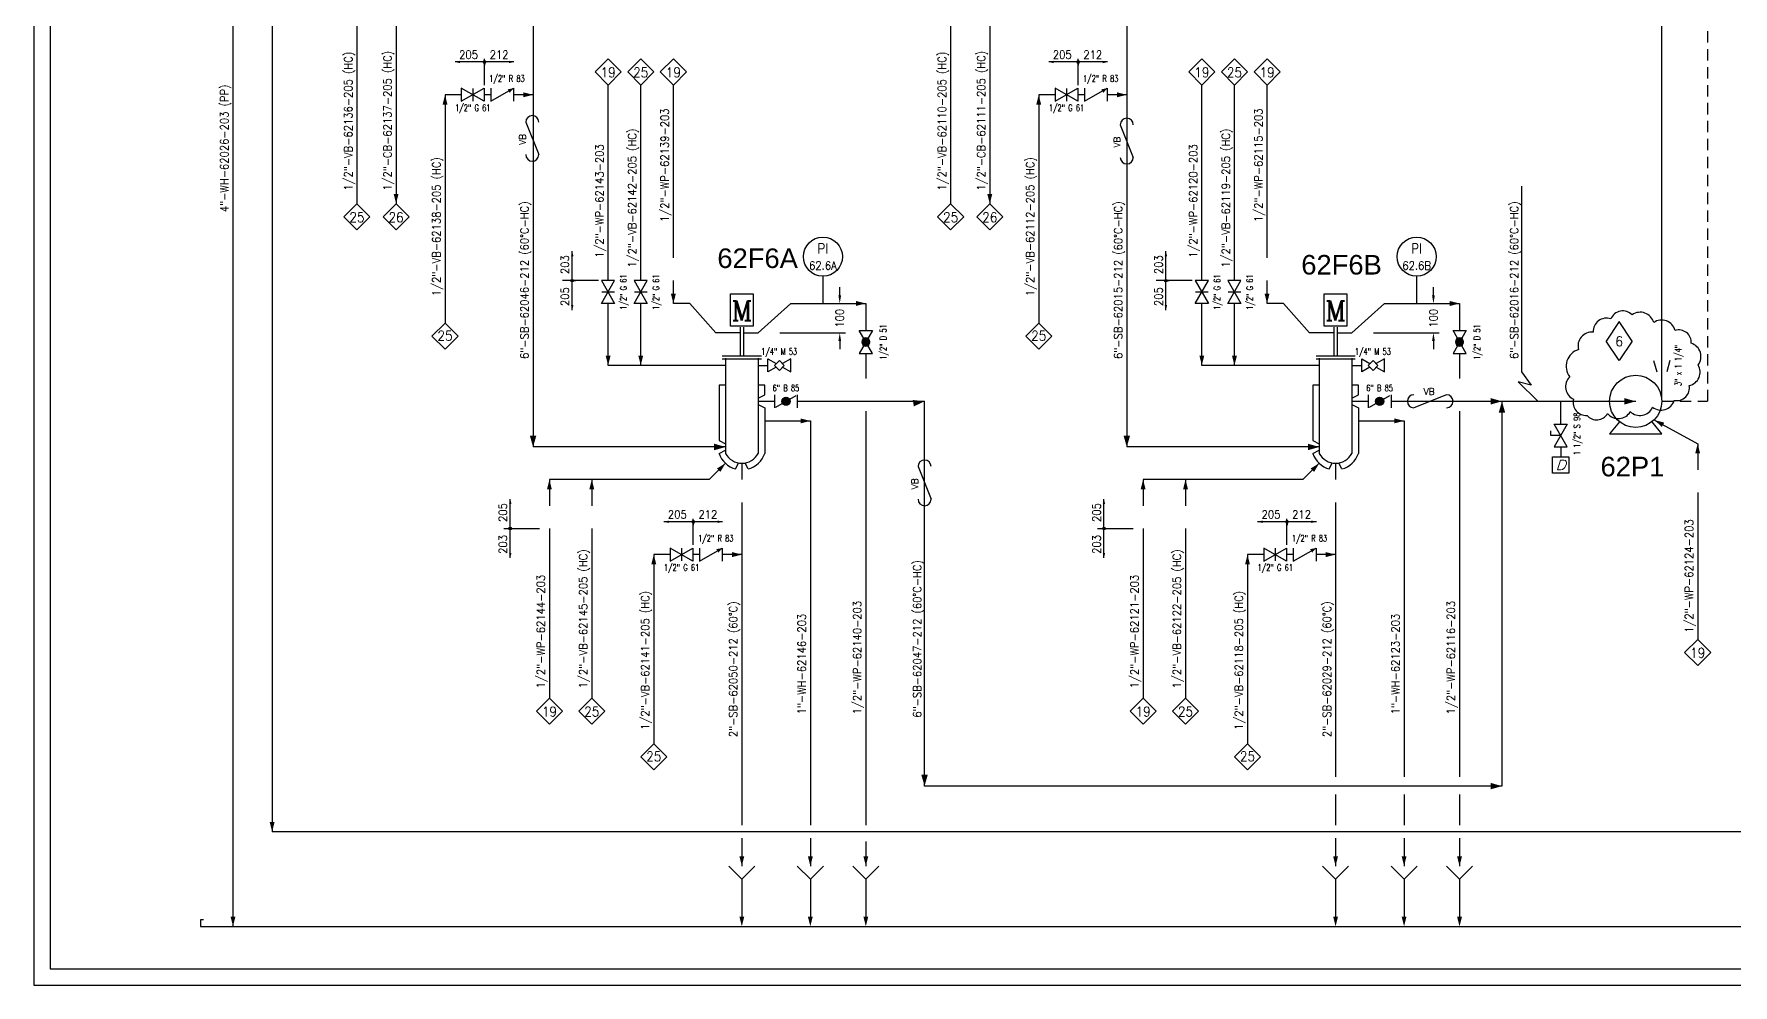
# Model space of a CAD drawing. Extents: x 0 to 91.5, y 0 to 59.4.
# Drawn here: x 0 to 52.1, y 0 to 29.2 of the extents above; entities that cross this region are included whole.
import ezdxf
from ezdxf.enums import TextEntityAlignment as Align

# ---------------------------------------------------------------- set-up
doc = ezdxf.new("R2010")
doc.units = 0
doc.header["$LTSCALE"] = 0.5
doc.header["$MEASUREMENT"] = 0
doc.linetypes.add('TRATT2', pattern=[1.1, 0.7, -0.4])
doc.layers.get('0').update_dxf_attribs({"linetype": 'CONTINUOUS'})
for name, color, linetype in [('GREEN', 92, 'CONTINUOUS'), ('NUVOLA', 6, 'CONTINUOUS'), ('RED', 1, 'CONTINUOUS'), ('S', 7, 'CONTINUOUS'), ('TRATT2', 5, 'TRATT2'), ('Y', 92, 'CONTINUOUS')]:
    doc.layers.add(name, color=color, linetype=linetype)
doc.styles.add('A6', font='arial.ttf', dxfattribs={"height": 0.6})
doc.styles.add('C6', font='COMPLEX', dxfattribs={"height": 0.6})
doc.styles.add('S', font='ITALIC', dxfattribs={"height": 6})
doc.styles.add('S2', font='SIMPLEX', dxfattribs={"height": 0.2})
doc.styles.add('S25', font='SIMPLEX', dxfattribs={"width": 0.9, "height": 0.25})
doc.styles.add('S3', font='SIMPLEX', dxfattribs={"width": 0.9, "height": 0.3})

# ---------------------------------------------------------------- blocks, each defined once
blk = doc.blocks.new('FRECC2')
at = {"layer": 'RED'}
blk.add_solid([(0, 0), (0.35, 0.1), (0.35, -0.1)], dxfattribs=at)
blk = doc.blocks.new('FRECC1', base_point=(19.1, 50.4))
blk.add_solid([(19.1, 50.4), (19.4, 50.475), (19.4, 50.325)])
blk = doc.blocks.new('PUMP', base_point=(29, 18.2))
at = {"layer": 'GREEN'}
for p, q in [((28.5, 17.575), (28.2, 17.2)), ((28.2, 17.2), (29.8, 17.2)), ((29.8, 17.2), (29.5, 17.575))]:
    blk.add_line(p, q, dxfattribs=at)
blk.add_circle((29, 18.2), 0.8, dxfattribs=at)
blk = doc.blocks.new('NOMEN', base_point=(35, 22))
for p, q in [((35, 22.8), (34.6, 22.4)), ((34.6, 22.4), (35, 22)), ((35.4, 22.4), (35, 22.8)), ((35, 22), (35.4, 22.4))]:
    blk.add_line(p, q)
at = {"style": 'S3', "width": 0.9}
blk.add_attdef('1', text='', height=0.3, dxfattribs=at).set_placement((35, 22.236), align=Align.CENTER)
blk = doc.blocks.new('CAMBCLAS', base_point=(70.2, 40.9))
at = {"layer": 'S'}
for p, q in [((69.3, 41), (71.1, 41)), ((70.2, 41), (70.2, 40.9))]:
    blk.add_line(p, q, dxfattribs=at)
blk.add_circle((70.2, 41), 0.0397, dxfattribs=at)
at = {"layer": 'S', "yscale": 0.5, "zscale": 0.5}
for p, xscale in [((69.3, 41), 0.5), ((71.1, 41), -0.5)]:
    blk.add_blockref('FRECC1', p, dxfattribs=dict(at, xscale=xscale))
at = {"layer": 'S', "style": 'S25', "width": 0.9}
blk.add_attdef('1', text='', height=0.25, dxfattribs=at).set_placement((70, 41.1), align=Align.RIGHT)
blk.add_attdef('2', (70.4, 41.1), '', height=0.25, dxfattribs=at)
blk = doc.blocks.new('TRACC', base_point=(13.9, 28.6))
blk.add_line((15.1, 28.8), (14.1, 28.4))
for centre, start, end in [((14.1, 28.6), 90, 270), ((15.1, 28.6), 270, 90)]:
    blk.add_arc(centre, 0.2, start, end)
at = {"layer": 'S', "style": 'S2'}
blk.add_text('VB', height=0.2, dxfattribs=at).set_placement((14.4, 28.8))
blk = doc.blocks.new('M', base_point=(69, 41))
at = {"layer": 'S'}
for p, q in [((69, 41.2), (69, 40.8)), ((69.255, 41.055), (69, 41.2)), ((69.35, 41.15), (69.2, 41)), ((69.5, 41), (69.35, 41.15)), ((69.445, 41.055), (69.7, 41.2)), ((69.7, 41.2), (69.7, 40.8)), ((69, 40.8), (69.255, 40.945)), ((69.2, 41), (69.35, 40.85)), ((69.35, 40.85), (69.5, 41)), ((69.7, 40.8), (69.445, 40.945))]:
    blk.add_line(p, q, dxfattribs=at)
at = {"layer": 'S', "style": 'S2', "width": 0.7}
for p in [(69.357, 41.396), (69.357, 40.502)]:
    blk.add_attdef('M', text='', height=0.2, dxfattribs=at).set_placement(p, align=Align.CENTER)
blk = doc.blocks.new('G', base_point=(69, 41))
at = {"layer": 'S'}
for p, q in [((69, 41.2), (69, 40.8)), ((69, 40.8), (69.7, 41.2)), ((69.7, 40.8), (69, 41.2)), ((69.348, 41.194), (69.348, 40.807)), ((69.7, 41.2), (69.7, 40.8))]:
    blk.add_line(p, q, dxfattribs=at)
at = {"layer": 'S', "style": 'S2', "width": 0.7}
for p in [(69.349, 41.396), (69.349, 40.502)]:
    blk.add_attdef('G', text='', height=0.2, dxfattribs=at).set_placement(p, align=Align.CENTER)
blk = doc.blocks.new('LINEA', base_point=(21, 32))
at = {"layer": 'S', "style": 'S25', "width": 0.9}
blk.add_attdef('LINE', (21, 32.14), '', height=0.25, dxfattribs=at)
blk = doc.blocks.new('MOTOR', base_point=(11.35, 51))
for p, q in [((11, 52), (11.7, 52)), ((11, 51), (11, 52)), ((11.7, 52), (11.7, 51)), ((11.7, 51), (11, 51))]:
    blk.add_line(p, q)
at = {"style": 'C6'}
blk.add_text('M', height=0.6, dxfattribs=at).set_placement((11.351, 51.18), align=Align.CENTER)
blk = doc.blocks.new('*X23')
for p, q in [((12.778, 29.501), (12.903, 29.626)), ((12.782, 29.47), (12.934, 29.622)), ((12.786, 29.544), (12.86, 29.618)), ((12.792, 29.444), (12.96, 29.612)), ((12.806, 29.423), (12.981, 29.598)), ((12.823, 29.405), (12.999, 29.581)), ((12.844, 29.391), (13.013, 29.56)), ((12.87, 29.38), (13.023, 29.534)), ((12.9, 29.376), (13.028, 29.504)), ((12.942, 29.382), (13.022, 29.462))]:
    blk.add_line(p, q)
blk = doc.blocks.new('B', base_point=(12.55, 29.5))
for p, q in [((12.55, 29.7), (12.55, 29.3)), ((13.25, 29.7), (13.25, 29.3)), ((12.591, 29.322), (13.215, 29.68))]:
    blk.add_line(p, q)
blk.add_circle((12.903, 29.501), 0.125)
blk.add_blockref('*X23', (0, 0))
at = {"layer": 'S', "style": 'S2', "width": 0.7}
blk.add_attdef('B', text='', height=0.2, dxfattribs=at).set_placement((12.9, 29.807), align=Align.CENTER)
blk = doc.blocks.new('PRESA', base_point=(70, 41))
at = {"layer": 'S'}
for p, q in [((69.75, 41), (69.75, 41.5)), ((69.75, 41.5), (70.25, 41.5)), ((70.25, 41.5), (70.25, 41)), ((70.25, 41), (69.75, 41))]:
    blk.add_line(p, q, dxfattribs=at)
at = {"layer": 'S', "style": 'S', "width": 1.2}
blk.add_attdef('1', text='', height=0.3, dxfattribs=at).set_placement((70, 41.1), align=Align.CENTER)
blk = doc.blocks.new('DRENO')
for p, q in [((0, -0.3), (0, 0)), ((0, -1), (0, -1.3))]:
    blk.add_line(p, q)
at = {"layer": 'S'}
for p, q in [((-0.3, -0.65), (-0.3, -0.5)), ((0.2, -1), (-0.2, -0.3)), ((0.2, -0.3), (-0.2, -1)), ((-0.2, -0.3), (0.2, -0.3)), ((0, -0.65), (-0.3, -0.65)), ((-0.2, -1), (0.2, -1))]:
    blk.add_line(p, q, dxfattribs=at)
blk.add_blockref('PRESA', (0, -1.8)).add_auto_attribs({'1': 'D'})
at = {"layer": 'S', "style": 'S2', "width": 0.7}
for p in [(-0.4, -0.65), (0.5, -0.65)]:
    blk.add_attdef('S', text='', height=0.2, rotation=90, dxfattribs=at).set_placement(p, align=Align.CENTER)
blk = doc.blocks.new('R')
at = {"layer": 'S'}
for p, q in [((0, 0.2), (0, -0.2)), ((0, -0.2), (0.7, 0.2)), ((0.7, 0.2), (0.7, -0.2))]:
    blk.add_line(p, q, dxfattribs=at)
blk.add_solid([(0.7, 0.2), (0.519, 0.167), (0.581, 0.059)], dxfattribs=at)
at = {"layer": 'S', "style": 'S2', "width": 0.7}
for p in [(0.342, 0.396), (0.342, -0.498)]:
    blk.add_attdef('R', text='', height=0.2, dxfattribs=at).set_placement(p, align=Align.CENTER)
blk = doc.blocks.new('RID1')
for p, q in [((0.35, 0.25), (0, 0.15)), ((0.35, -0.25), (0, -0.15))]:
    blk.add_line(p, q)
at = {"style": 'S2', "width": 0.7}
for p in [(0.2, 0.4), (0.2, -0.6)]:
    blk.add_attdef('RID', text='', height=0.2, dxfattribs=at).set_placement(p, align=Align.CENTER)
blk = doc.blocks.new('*X14')
for p, q in [((12.725, 29.59), (12.86, 29.725)), ((12.728, 29.628), (12.822, 29.722)), ((12.731, 29.561), (12.889, 29.719)), ((12.742, 29.536), (12.914, 29.708)), ((12.757, 29.516), (12.934, 29.693)), ((12.776, 29.499), (12.951, 29.674)), ((12.798, 29.486), (12.964, 29.652)), ((12.825, 29.477), (12.973, 29.625)), ((12.858, 29.475), (12.975, 29.592)), ((12.907, 29.489), (12.961, 29.543))]:
    blk.add_line(p, q)
blk = doc.blocks.new('D', base_point=(69.1, 41))
at = {"layer": 'S'}
for p, q in [((69.1, 41.2), (69.8, 40.8)), ((69.8, 41.2), (69.1, 40.8)), ((69.1, 40.8), (69.1, 41.2)), ((69.8, 40.8), (69.8, 41.2))]:
    blk.add_line(p, q, dxfattribs=at)
blk.add_circle((69.45, 41), 0.125, dxfattribs=at)
blk.add_blockref('*X14', (56.6, 11.4), dxfattribs=at)
at = {"layer": 'S', "style": 'S2', "width": 0.7}
for p in [(69.449, 41.396), (69.449, 40.502)]:
    blk.add_attdef('D', text='', height=0.2, dxfattribs=at).set_placement(p, align=Align.CENTER)
blk = doc.blocks.new('STRUM', base_point=(33, 38))
blk.add_circle((33, 38), 0.6)
at = {"width": 0.9}
for tag, height, style, p in [('2', 0.3, 'S3', (33, 38.1)), ('1', 0.25, 'S25', (33, 37.6))]:
    blk.add_attdef(tag, text='', height=height, dxfattribs=dict(at, style=style)).set_placement(p, align=Align.CENTER)
blk = doc.blocks.new('REV')
at = {"layer": 'Y'}
for p, q in [((0, 0.6), (-0.4, 0)), ((0.4, 0), (0, 0.6)), ((0, -0.6), (-0.4, 0)), ((0.4, 0), (0, -0.6))]:
    blk.add_line(p, q, dxfattribs=at)
at = {"layer": 'Y', "color": 0, "style": 'S3', "width": 0.9}
blk.add_attdef('REV', text='', height=0.3, dxfattribs=at).set_placement((0, -0.162), align=Align.CENTER)

msp = doc.modelspace()

# ---------------------------------------------------------------- linework, layer by layer
for p, q in [((0, 59.4), (0, 0)), ((7.3, 42.1), (7.3, 4.7)), ((6.1, 39), (6.1, 1.8)), ((9.9, 33.1), (9.9, 23.958)), ((28.1, 33.1), (28.1, 23.958)), ((11.1, 31.3), (11.1, 23.958)), ((29.3, 31.3), (29.3, 23.958)), ((12.6, 27.3), (12.6, 20.3)), ((13.1, 27.3), (12.6, 27.3)), ((14, 27.3), (13.8, 27.3)), ((15.3, 27.3), (14.7, 27.3)), ((17.6, 21.6), (17.6, 27.6)), ((18.6, 21.6), (18.6, 27.6)), ((19.6, 22.3), (19.6, 27.6)), ((30.8, 27.3), (30.8, 20.3)), ((31.3, 27.3), (30.8, 27.3)), ((32.2, 27.3), (32, 27.3)), ((33.5, 27.3), (32.9, 27.3)), ((35.8, 21.6), (35.8, 27.6)), ((36.8, 21.6), (36.8, 27.6)), ((37.8, 22.3), (37.8, 27.6)), ((19.6, 20.9), (19.6, 21.6)), ((24.185, 21.736), (24.185, 20.9)), ((24.7, 21.15), (24.7, 21.4)), ((37.8, 20.9), (37.8, 21.6)), ((37.8, 21.15), (37.8, 21.4)), ((42.385, 21.736), (42.385, 20.9)), ((42.9, 21.15), (42.9, 21.4)), ((17.6, 19), (17.6, 20.9)), ((18.6, 19), (18.6, 20.9)), ((20.1, 20.9), (19.6, 20.9)), ((20.9, 20), (20.1, 20.9)), ((22.2, 20), (23.2, 20.9)), ((23.2, 20.9), (25.5, 20.9)), ((24.763, 20.9), (24.88, 20.9)), ((24.763, 20.9), (24.88, 20.9)), ((25.5, 20.9), (25.5, 20.07)), ((35.8, 19), (35.8, 20.9)), ((36.8, 19), (36.8, 20.9)), ((38.3, 20.9), (37.8, 20.9)), ((39.1, 20), (38.3, 20.9)), ((40.4, 20), (41.4, 20.9)), ((41.4, 20.9), (43.7, 20.9)), ((42.963, 20.9), (43.08, 20.9)), ((43.7, 20.9), (43.7, 20.07)), ((21.65, 20), (20.9, 20)), ((21.75, 20), (22.2, 20)), ((22.863, 20), (24.88, 20)), ((39.85, 20), (39.1, 20)), ((39.95, 20), (40.4, 20)), ((41.062, 20), (43.08, 20)), ((24.7, 19.75), (24.7, 19.5)), ((25.5, 19.37), (25.5, 18.6)), ((42.9, 19.75), (42.9, 19.5)), ((43.7, 19.37), (43.7, 18.6)), ((21.2, 19), (17.6, 19)), ((39.4, 19), (35.8, 19)), ((46.8, 17.5), (46.8, 17.9)), ((22.4, 17.3), (23.8, 17.3)), ((23.8, 17.3), (23.8, 4.9)), ((25.5, 17.6), (25.5, 4.9)), ((40.6, 17.3), (42, 17.3)), ((42, 17.3), (42, 6.389)), ((43.7, 17.6), (43.7, 6.389)), ((49.674, 17.326), (51, 16.6)), ((51, 16.6), (51, 15.8)), ((21.2, 16), (20.7, 15.5)), ((21.7, 16), (21.7, 15.5)), ((39.4, 16), (38.9, 15.5)), ((39.9, 16), (39.9, 15.5)), ((20.7, 15.5), (15.8, 15.5)), ((15.8, 15.5), (15.8, 14.7)), ((17.1, 15.5), (17.1, 14.7)), ((38.9, 15.5), (34, 15.5)), ((34, 15.5), (34, 14.7)), ((35.3, 15.5), (35.3, 14.7)), ((21.7, 14.8), (21.7, 4.9)), ((21.7, 14.8), (21.7, 6.389)), ((39.9, 14.8), (39.9, 6.389)), ((51, 15.1), (51, 10.6)), ((15.8, 14), (15.8, 8.8)), ((17.1, 14), (17.1, 8.8)), ((34, 14), (34, 8.8)), ((35.3, 14), (35.3, 8.8)), ((19, 13.2), (19, 7.4)), ((19.5, 13.2), (19, 13.2)), ((20.4, 13.2), (20.2, 13.2)), ((21.7, 13.2), (21.1, 13.2)), ((37.2, 13.2), (37.2, 7.4)), ((37.7, 13.2), (37.2, 13.2)), ((38.6, 13.2), (38.4, 13.2)), ((39.9, 13.2), (39.3, 13.2)), ((39.9, 5.846), (39.9, 4.9)), ((42, 5.846), (42, 4.9)), ((43.7, 5.846), (43.7, 4.9)), ((55.494, 4.7), (7.3, 4.7)), ((21.7, 4.5), (21.7, 3.65)), ((23.8, 4.5), (23.8, 3.65)), ((25.5, 4.4), (25.5, 3.65)), ((39.9, 4.5), (39.9, 3.65)), ((42, 4.5), (42, 3.65)), ((43.7, 4.5), (43.7, 3.65)), ((21.3, 3.65), (21.7, 3.25)), ((21.7, 3.25), (22.1, 3.65)), ((23.4, 3.65), (23.8, 3.25)), ((23.8, 3.25), (24.2, 3.65)), ((25.1, 3.65), (25.5, 3.25)), ((25.5, 3.25), (25.9, 3.65)), ((39.5, 3.65), (39.9, 3.25)), ((39.9, 3.25), (40.3, 3.65)), ((41.6, 3.65), (42, 3.25)), ((42, 3.25), (42.4, 3.65)), ((43.3, 3.65), (43.7, 3.25)), ((43.7, 3.25), (44.1, 3.65)), ((21.7, 3.25), (21.7, 2)), ((23.8, 3.25), (23.8, 2)), ((25.5, 3.25), (25.5, 2)), ((39.9, 3.25), (39.9, 2)), ((42, 3.25), (42, 2)), ((43.7, 3.25), (43.7, 2)), ((5.2, 2), (5.1, 2)), ((5.1, 2), (5.1, 1.8)), ((5.1, 1.8), (67.5, 1.8)), ((5.1, 1.8), (5.1, 1.8)), ((0, 0), (91.5, 0))]:
    msp.add_line(p, q)
msp.add_lwpolyline([(45.6, 24.5), (45.6, 18.8), (45.9, 18.4), (45.5, 18.5), (46.1, 17.9)])
for points in [[(24.742, 21.15), (24.658, 21.15), (24.7, 20.9)], [(42.942, 21.15), (42.858, 21.15), (42.9, 20.9)], [(24.742, 19.75), (24.658, 19.75), (24.7, 20)], [(42.942, 19.75), (42.858, 19.75), (42.9, 20)]]:
    msp.add_solid(points)
at = {"layer": 'GREEN'}
for p, q in [((21.65, 20.17), (21.65, 19.3)), ((21.75, 20.17), (21.75, 19.3)), ((39.85, 20.17), (39.85, 19.3)), ((39.95, 20.17), (39.95, 19.3)), ((21.1, 19.3), (22.3, 19.3)), ((39.3, 19.3), (40.5, 19.3)), ((21.1, 19.2), (22.3, 19.2)), ((21.2, 19.222), (21.2, 16.3)), ((22.2, 19.222), (22.2, 16.3)), ((39.3, 19.2), (40.5, 19.2)), ((39.4, 19.222), (39.4, 16.3)), ((40.4, 19.222), (40.4, 16.3)), ((21, 18.4), (21, 16.7)), ((21.2, 18.4), (21, 18.4)), ((22.4, 18.4), (22.2, 18.4)), ((22.4, 18.1), (22.4, 18.4)), ((39.2, 18.4), (39.2, 16.7)), ((39.4, 18.4), (39.2, 18.4)), ((40.6, 18.4), (40.4, 18.4)), ((40.6, 18.1), (40.6, 18.4)), ((22.2, 18), (22.4, 18.1)), ((22.2, 17.8), (22.4, 17.7)), ((40.4, 18), (40.6, 18.1)), ((40.4, 17.8), (40.6, 17.7)), ((22.4, 17.7), (22.4, 16.3)), ((40.6, 17.7), (40.6, 16.3)), ((21, 16.7), (21.2, 16.6)), ((39.2, 16.7), (39.4, 16.6)), ((21, 16.3), (21.2, 16.4)), ((39.2, 16.3), (39.4, 16.4)), ((21.507, 15.826), (21.6, 16)), ((21.893, 15.826), (21.8, 16)), ((39.707, 15.826), (39.8, 16)), ((40.093, 15.826), (40, 16))]:
    msp.add_line(p, q, dxfattribs=at)
for centre, radius, start, end in [((21.7, 16.54), 0.74, 198.9246, 254.876), ((21.7, 16.567), 0.567, 208.0725, 331.9275), ((21.7, 16.54), 0.74, 285.124, 341.0754), ((39.9, 16.54), 0.74, 198.9246, 254.876), ((39.9, 16.567), 0.567, 208.0725, 331.9275), ((39.9, 16.54), 0.74, 285.124, 341.0754)]:
    msp.add_arc(centre, radius, start, end, dxfattribs=at)
at = {"layer": 'NUVOLA'}
msp.add_lwpolyline([(47.076, 18.652, 0.520567), (47.197, 17.963, 0.520567), (47.61, 17.468, 0.520567), (48.236, 17.524, 0.520567), (48.934, 17.585, 0.520567), (49.617, 17.718, 0.520567), (50.284, 17.928, 0.520567), (50.744, 18.387, 0.520567), (51.013, 19.012, 0.520567), (50.803, 19.68, 0.520567), (50.309, 20.076, 0.520567), (49.651, 20.315, 0.520567), (48.993, 20.555, 0.520567), (48.335, 20.431, 0.520567), (47.796, 20.023, 0.520567), (47.346, 19.486, 0.520567), (47.076, 18.652, 0.520567)], format="xyb", dxfattribs=at)
at = {"layer": 'RED'}
for p, q in [((0.5, 59), (0.5, 0.5)), ((49.9, 18), (49.9, 43.1)), ((15.3, 30), (15.3, 16.5)), ((33.5, 30), (33.5, 16.5)), ((22.2, 17.9), (22.7, 17.9)), ((23.4, 17.9), (27.3, 17.9)), ((27.3, 6.1), (27.3, 17.9)), ((40.4, 17.9), (40.9, 17.9)), ((41.6, 17.9), (49.1, 17.9)), ((45, 17.9), (45, 6.1)), ((21.2, 16.5), (15.3, 16.5)), ((39.4, 16.5), (33.5, 16.5)), ((45, 6.1), (27.3, 6.1)), ((0.5, 0.5), (90.9, 0.5))]:
    msp.add_line(p, q, dxfattribs=at)
at = {"layer": 'S'}
for p, q in [((13.8, 28.4), (13.8, 27.6)), ((32, 28.4), (32, 27.6)), ((17.3, 21.6), (16.2, 21.6)), ((35.5, 21.6), (34.4, 21.6)), ((22.2, 19), (22.5, 19)), ((40.4, 19), (40.7, 19)), ((20.2, 14.3), (20.2, 13.5)), ((38.4, 14.3), (38.4, 13.5)), ((14.4, 14), (15.5, 14)), ((32.6, 14), (33.7, 14))]:
    msp.add_line(p, q, dxfattribs=at)
at = {"layer": 'TRATT2'}
for p in [(51.3, 37.5), (49.9, 17.9)]:
    msp.add_line(p, (51.3, 17.9), dxfattribs=at)

# ---------------------------------------------------------------- block references
ref = msp.add_blockref('CAMBCLAS', (13.811, 28.206), dxfattribs=dict(xscale=-1))
ref.add_attrib('1', '212', dxfattribs={"layer": 'S', "height": 0.25, "style": 'S25', "width": 0.9}).set_placement((14.547, 28.406), align=Align.RIGHT)
ref.add_attrib('2', '205', (13.032, 28.406), dxfattribs={"layer": 'S', "height": 0.25, "style": 'S25', "width": 0.9})
ref = msp.add_blockref('CAMBCLAS', (32.011, 28.206), dxfattribs=dict(xscale=-1))
ref.add_attrib('1', '212', dxfattribs={"layer": 'S', "height": 0.25, "style": 'S25', "width": 0.9}).set_placement((32.747, 28.406), align=Align.RIGHT)
ref.add_attrib('2', '205', (31.232, 28.406), dxfattribs={"layer": 'S', "height": 0.25, "style": 'S25', "width": 0.9})
ref = msp.add_blockref('NOMEN', (17.6, 27.6), dxfattribs=dict(xscale=-1))
ref.add_attrib('1', '19', dxfattribs={"height": 0.3, "style": 'S3', "width": 0.9}).set_placement((17.6, 27.836), align=Align.CENTER)
ref = msp.add_blockref('NOMEN', (18.6, 27.6), dxfattribs=dict(xscale=-1))
ref.add_attrib('1', '25', dxfattribs={"height": 0.3, "style": 'S3', "width": 0.9}).set_placement((18.6, 27.836), align=Align.CENTER)
for name, p, values in [('NOMEN', (19.6, 27.6), {'1': '19'}), ('NOMEN', (37.8, 27.6), {'1': '19'}), ('NOMEN', (9.9, 23.158), {'1': '25'}), ('NOMEN', (11.1, 23.158), {'1': '26'}), ('NOMEN', (28.1, 23.158), {'1': '25'}), ('NOMEN', (29.3, 23.158), {'1': '26'}), ('STRUM', (24.185, 22.336), {'2': 'PI', '1': '62.6A'}), ('STRUM', (42.385, 22.336), {'2': 'PI', '1': '62.6B'}), ('REV', (48.594, 19.749), {'REV': '6'}), ('B', (22.7, 17.9), {'B': '6" B 85'}), ('B', (40.9, 17.9), {'B': '6" B 85'}), ('NOMEN', (51, 9.8), {'1': '19'}), ('NOMEN', (15.8, 8), {'1': '19'}), ('NOMEN', (17.1, 8), {'1': '25'}), ('NOMEN', (34, 8), {'1': '19'}), ('NOMEN', (35.3, 8), {'1': '25'})]:
    msp.add_blockref(name, p).add_auto_attribs(values)
ref = msp.add_blockref('NOMEN', (35.8, 27.6), dxfattribs=dict(xscale=-1))
ref.add_attrib('1', '19', dxfattribs={"height": 0.3, "style": 'S3', "width": 0.9}).set_placement((35.8, 27.836), align=Align.CENTER)
ref = msp.add_blockref('NOMEN', (36.8, 27.6), dxfattribs=dict(xscale=-1))
ref.add_attrib('1', '25', dxfattribs={"height": 0.3, "style": 'S3', "width": 0.9}).set_placement((36.8, 27.836), align=Align.CENTER)
ref = msp.add_blockref('R', (14, 27.3))
ref.add_attrib('R', '1/2" R 83', dxfattribs={"layer": 'S', "height": 0.2, "style": 'S2', "width": 0.7}).set_placement((14.5, 27.7), align=Align.CENTER)
ref = msp.add_blockref('R', (32.2, 27.3))
ref.add_attrib('R', '1/2" R 83', dxfattribs={"layer": 'S', "height": 0.2, "style": 'S2', "width": 0.7}).set_placement((32.7, 27.7), align=Align.CENTER)
for name, p, rotation in [('FRECC1', (12.6, 27.3), 270), ('FRECC1', (15.3, 27.3), 180), ('FRECC1', (30.8, 27.3), 270), ('FRECC1', (33.5, 27.3), 180), ('TRACC', (15.276, 25.264), 90), ('TRACC', (33.5, 25.182), 90), ('FRECC1', (11.1, 23.958), 90), ('FRECC1', (29.3, 23.958), 90), ('FRECC1', (19.6, 20.9), 90), ('FRECC1', (25.5, 20.9), 180), ('FRECC1', (37.8, 20.9), 90), ('FRECC1', (43.7, 20.9), 180), ('FRECC2', (27.3, 17.9), 189.4623222080257), ('FRECC2', (45, 17.9), 180), ('FRECC2', (45, 17.9), 270), ('FRECC1', (23.8, 17.3), 180), ('FRECC1', (42, 17.3), 180), ('FRECC1', (49.674, 17.326), 331.2967453790675), ('FRECC1', (51, 16.6), 270), ('FRECC1', (21.2, 16), 225.0000000000001), ('FRECC1', (39.4, 16), 225.0000000000001), ('FRECC1', (15.8, 15.5), 270), ('FRECC1', (17.1, 15.5), 270), ('FRECC1', (34, 15.5), 270), ('FRECC1', (35.3, 15.5), 270), ('FRECC1', (19, 13.2), 270), ('FRECC1', (21.7, 13.2), 180), ('FRECC1', (37.2, 13.2), 270), ('FRECC1', (39.9, 13.2), 180), ('FRECC2', (27.3, 6.1), 90), ('FRECC2', (45, 6.1), 180), ('FRECC1', (7.3, 4.7), 90), ('FRECC1', (21.7, 3.65), 90), ('FRECC1', (23.8, 3.65), 90), ('FRECC1', (25.5, 3.65), 90), ('FRECC1', (39.9, 3.65), 90), ('FRECC1', (42, 3.65), 90), ('FRECC1', (43.7, 3.65), 90), ('FRECC1', (6.1, 1.8), 90), ('FRECC1', (21.7, 1.8), 90), ('FRECC1', (23.8, 1.8), 90), ('FRECC1', (25.5, 1.8), 90), ('FRECC1', (39.9, 1.8), 90), ('FRECC1', (42, 1.8), 90), ('FRECC1', (43.7, 1.8), 90)]:
    msp.add_blockref(name, p, dxfattribs=dict(rotation=rotation))
ref = msp.add_blockref('LINEA', (46.5, 18.4), dxfattribs=dict(rotation=180))
ref.add_attrib('LINE', '6"-SB-62016-212 (60%%dC-HC)', (45.5, 19.2), dxfattribs={"layer": 'S', "height": 0.25, "rotation": 90, "style": 'S25', "width": 0.9})
for name, p, rotation, values in [('CAMBCLAS', (16.6, 21.6), 90.00000000000004, {'1': '205', '2': '203'}), ('CAMBCLAS', (34.8, 21.6), 90.00000000000004, {'1': '205', '2': '203'}), ('CAMBCLAS', (14.7, 14), 90, {'1': '203', '2': '205'}), ('CAMBCLAS', (32.9, 14), 90, {'1': '203', '2': '205'}), ('LINEA', (25.5, 8.3), 90, {'LINE': '1/2"-WP-62140-203'}), ('LINEA', (43.7, 8.3), 90, {'LINE': '1/2"-WP-62116-203'})]:
    msp.add_blockref(name, p, dxfattribs=dict(rotation=rotation)).add_auto_attribs(values)
for name, p in [('MOTOR', (21.7, 20.2)), ('MOTOR', (39.9, 20.2)), ('PUMP', (49.1, 17.9))]:
    msp.add_blockref(name, p)
ref = msp.add_blockref('NOMEN', (12.6, 20.3), dxfattribs=dict(xscale=-1, rotation=180))
ref.add_attrib('1', '25', dxfattribs={"height": 0.3, "style": 'S3', "width": 0.9}).set_placement((12.6, 19.764), align=Align.CENTER)
ref = msp.add_blockref('NOMEN', (30.8, 20.3), dxfattribs=dict(xscale=-1, rotation=180))
ref.add_attrib('1', '25', dxfattribs={"height": 0.3, "style": 'S3', "width": 0.9}).set_placement((30.8, 19.764), align=Align.CENTER)
at = {"xscale": -1, "rotation": 270}
for p in [(17.6, 19), (18.6, 19), (35.8, 19), (36.8, 19)]:
    msp.add_blockref('FRECC1', p, dxfattribs=at)
ref = msp.add_blockref('RID1', (49.9, 18.8), dxfattribs=dict(rotation=90))
ref.add_attrib('RID', '3" x 1 1/4"', dxfattribs={"height": 0.2, "rotation": 90, "style": 'S2', "width": 0.7}).set_placement((50.5, 19), align=Align.CENTER)
ref = msp.add_blockref('DRENO', (46.8, 17.5))
ref.add_attrib('S', '1 1/2" S 98', dxfattribs={"layer": 'S', "height": 0.2, "rotation": 90, "style": 'S2', "width": 0.7}).set_placement((47.4, 16.9), align=Align.CENTER)
ref = msp.add_blockref('CAMBCLAS', (20.211, 14.106), dxfattribs=dict(xscale=-1))
ref.add_attrib('1', '212', dxfattribs={"layer": 'S', "height": 0.25, "style": 'S25', "width": 0.9}).set_placement((20.947, 14.306), align=Align.RIGHT)
ref.add_attrib('2', '205', (19.432, 14.306), dxfattribs={"layer": 'S', "height": 0.25, "style": 'S25', "width": 0.9})
ref = msp.add_blockref('CAMBCLAS', (38.411, 14.106), dxfattribs=dict(xscale=-1))
ref.add_attrib('1', '212', dxfattribs={"layer": 'S', "height": 0.25, "style": 'S25', "width": 0.9}).set_placement((39.147, 14.306), align=Align.RIGHT)
ref.add_attrib('2', '205', (37.632, 14.306), dxfattribs={"layer": 'S', "height": 0.25, "style": 'S25', "width": 0.9})
ref = msp.add_blockref('R', (20.4, 13.2))
ref.add_attrib('R', '1/2" R 83', dxfattribs={"layer": 'S', "height": 0.2, "style": 'S2', "width": 0.7}).set_placement((20.9, 13.6), align=Align.CENTER)
ref = msp.add_blockref('R', (38.6, 13.2))
ref.add_attrib('R', '1/2" R 83', dxfattribs={"layer": 'S', "height": 0.2, "style": 'S2', "width": 0.7}).set_placement((39.1, 13.6), align=Align.CENTER)
ref = msp.add_blockref('LINEA', (28.2, 7.399), dxfattribs=dict(rotation=180))
ref.add_attrib('LINE', '6"-SB-62047-212 (60%%dC-HC)', (27.2, 8.199), dxfattribs={"layer": 'S', "height": 0.25, "rotation": 90, "style": 'S25', "width": 0.9})
ref = msp.add_blockref('NOMEN', (19, 7.4), dxfattribs=dict(xscale=-1, rotation=180))
ref.add_attrib('1', '25', dxfattribs={"height": 0.3, "style": 'S3', "width": 0.9}).set_placement((19, 6.864), align=Align.CENTER)
ref = msp.add_blockref('NOMEN', (37.2, 7.4), dxfattribs=dict(xscale=-1, rotation=180))
ref.add_attrib('1', '25', dxfattribs={"height": 0.3, "style": 'S3', "width": 0.9}).set_placement((37.2, 6.864), align=Align.CENTER)
at = {"layer": 'RED'}
for p, rotation in [((49.1, 17.9), 180), ((15.3, 16.5), 90), ((33.5, 16.5), 90), ((21.2, 16.5), 180), ((39.4, 16.5), 180)]:
    msp.add_blockref('FRECC2', p, dxfattribs=dict(at, rotation=rotation))
at = {"layer": 'S'}
for p, rotation, values in [((9.9, 24.358), 90, {'LINE': '1/2"-VB-62136-205 (HC)'}), ((11.1, 24.358), 90, {'LINE': '1/2"-CB-62137-205 (HC)'}), ((28.1, 24.358), 90, {'LINE': '1/2"-VB-62110-205 (HC)'}), ((29.3, 24.358), 90, {'LINE': '1/2"-CB-62111-205 (HC)'}), ((6.1, 23.7), 90, {'LINE': '4"-WH-62026-203 (PP)'}), ((19.6, 23.4), 90.00000000000004, {'LINE': '1/2"-WP-62139-203'}), ((37.8, 23.4), 90.00000000000004, {'LINE': '1/2"-WP-62115-203'}), ((18.6, 22), 90.00000000000004, {'LINE': '1/2"-VB-62142-205 (HC)'}), ((36.8, 22), 90.00000000000004, {'LINE': '1/2"-VB-62119-205 (HC)'}), ((17.6, 22.3), 90.00000000000004, {'LINE': '1/2"-WP-62143-203'}), ((35.8, 22.3), 90.00000000000004, {'LINE': '1/2"-WP-62120-203'}), ((15.3, 19.2), 90, {'LINE': '6"-SB-62046-212 (60%%dC-HC)'}), ((33.5, 19.2), 90, {'LINE': '6"-SB-62015-212 (60%%dC-HC)'}), ((51, 10.8), 90, {'LINE': '1/2"-WP-62124-203'}), ((17.1, 9.1), 90, {'LINE': '1/2"-VB-62145-205 (HC)'}), ((35.3, 9.1), 90, {'LINE': '1/2"-VB-62122-205 (HC)'}), ((15.8, 9.1), 90, {'LINE': '1/2"-WP-62144-203'}), ((34, 9.1), 90, {'LINE': '1/2"-WP-62121-203'}), ((21.7, 7.6), 90, {'LINE': '2"-SB-62050-212 (60%%dC)'}), ((39.9, 7.6), 90, {'LINE': '2"-SB-62029-212 (60%%dC)'}), ((23.8, 8.3), 90, {'LINE': '1"-WH-62146-203'}), ((42, 8.3), 90, {'LINE': '1"-WH-62123-203'})]:
    msp.add_blockref('LINEA', p, dxfattribs=dict(at, rotation=rotation)).add_auto_attribs(values)
ref = msp.add_blockref('G', (13.8, 27.3), dxfattribs=dict(at, xscale=-1))
ref.add_attrib('G', '1/2" G 61', dxfattribs={"height": 0.2, "style": 'S2', "width": 0.7}).set_placement((13.451, 26.802), align=Align.CENTER)
ref = msp.add_blockref('G', (32, 27.3), dxfattribs=dict(at, xscale=-1))
ref.add_attrib('G', '1/2" G 61', dxfattribs={"height": 0.2, "style": 'S2', "width": 0.7}).set_placement((31.651, 26.802), align=Align.CENTER)
ref = msp.add_blockref('LINEA', (12.6, 25.7), dxfattribs=dict(at, xscale=-1, rotation=89.99999999999999))
ref.add_attrib('LINE', '1/2"-VB-62138-205 (HC)', (12.46, 21.125), dxfattribs={"height": 0.25, "rotation": 90, "style": 'S25', "width": 0.9})
ref = msp.add_blockref('LINEA', (30.8, 25.7), dxfattribs=dict(at, xscale=-1, rotation=89.99999999999999))
ref.add_attrib('LINE', '1/2"-VB-62112-205 (HC)', (30.66, 21.125), dxfattribs={"height": 0.25, "rotation": 90, "style": 'S25', "width": 0.9})
ref = msp.add_blockref('G', (17.6, 20.9), dxfattribs=dict(at, xscale=-1, rotation=270))
ref.add_attrib('G', '1/2" G 61', dxfattribs={"height": 0.2, "rotation": 90, "style": 'S2', "width": 0.7}).set_placement((18.167, 21.249), align=Align.CENTER)
ref = msp.add_blockref('G', (18.6, 20.9), dxfattribs=dict(at, xscale=-1, rotation=270))
ref.add_attrib('G', '1/2" G 61', dxfattribs={"height": 0.2, "rotation": 90, "style": 'S2', "width": 0.7}).set_placement((19.167, 21.249), align=Align.CENTER)
ref = msp.add_blockref('G', (35.8, 20.9), dxfattribs=dict(at, xscale=-1, rotation=270))
ref.add_attrib('G', '1/2" G 61', dxfattribs={"height": 0.2, "rotation": 90, "style": 'S2', "width": 0.7}).set_placement((36.367, 21.249), align=Align.CENTER)
ref = msp.add_blockref('G', (36.8, 20.9), dxfattribs=dict(at, xscale=-1, rotation=270))
ref.add_attrib('G', '1/2" G 61', dxfattribs={"height": 0.2, "rotation": 90, "style": 'S2', "width": 0.7}).set_placement((37.367, 21.249), align=Align.CENTER)
ref = msp.add_blockref('D', (25.5, 19.37), dxfattribs=dict(at, xscale=-1, rotation=270))
ref.add_attrib('D', '1/2" D 51', dxfattribs={"height": 0.2, "rotation": 90, "style": 'S2', "width": 0.7}).set_placement((26.134, 19.72), align=Align.CENTER)
ref = msp.add_blockref('D', (43.7, 19.37), dxfattribs=dict(at, xscale=-1, rotation=270))
ref.add_attrib('D', '1/2" D 51', dxfattribs={"height": 0.2, "rotation": 90, "style": 'S2', "width": 0.7}).set_placement((44.334, 19.72), align=Align.CENTER)
ref = msp.add_blockref('M', (23.2, 19), dxfattribs=dict(at, rotation=180))
ref.add_attrib('M', '1/4" M 53', dxfattribs={"height": 0.2, "style": 'S2', "width": 0.7}).set_placement((22.843, 19.326), align=Align.CENTER)
ref = msp.add_blockref('M', (41.4, 19), dxfattribs=dict(at, rotation=180))
ref.add_attrib('M', '1/4" M 53', dxfattribs={"height": 0.2, "style": 'S2', "width": 0.7}).set_placement((41.043, 19.326), align=Align.CENTER)
msp.add_blockref('TRACC', (42.1, 17.9), dxfattribs=at)
at = {"layer": 'S', "rotation": 90}
msp.add_blockref('TRACC', (27.3, 14.7), dxfattribs=at)
at = {"layer": 'S'}
ref = msp.add_blockref('G', (20.2, 13.2), dxfattribs=dict(at, xscale=-1))
ref.add_attrib('G', '1/2" G 61', dxfattribs={"height": 0.2, "style": 'S2', "width": 0.7}).set_placement((19.851, 12.702), align=Align.CENTER)
ref = msp.add_blockref('G', (38.4, 13.2), dxfattribs=dict(at, xscale=-1))
ref.add_attrib('G', '1/2" G 61', dxfattribs={"height": 0.2, "style": 'S2', "width": 0.7}).set_placement((38.051, 12.702), align=Align.CENTER)
ref = msp.add_blockref('LINEA', (19, 12.4), dxfattribs=dict(at, xscale=-1, rotation=89.99999999999999))
ref.add_attrib('LINE', '1/2"-VB-62141-205 (HC)', (18.86, 7.825), dxfattribs={"height": 0.25, "rotation": 90, "style": 'S25', "width": 0.9})
ref = msp.add_blockref('LINEA', (37.2, 12.4), dxfattribs=dict(at, xscale=-1, rotation=89.99999999999999))
ref.add_attrib('LINE', '1/2"-VB-62118-205 (HC)', (37.06, 7.825), dxfattribs={"height": 0.25, "rotation": 90, "style": 'S25', "width": 0.9})

# ---------------------------------------------------------------- texts
at = {"style": 'S25', "width": 0.9}
for p in [(24.825, 20.159), (43.025, 20.159)]:
    msp.add_text('100', height=0.25, rotation=90, dxfattribs=at).set_placement(p)
at = {"layer": 'Y', "style": 'A6'}
for s, p in [('62F6A', (22.183, 21.988)), ('62F6B', (40.083, 21.788)), ('62P1', (49, 15.6))]:
    msp.add_text(s, height=0.6, dxfattribs=at).set_placement(p, align=Align.CENTER)

doc.saveas('drawing.dxf')
